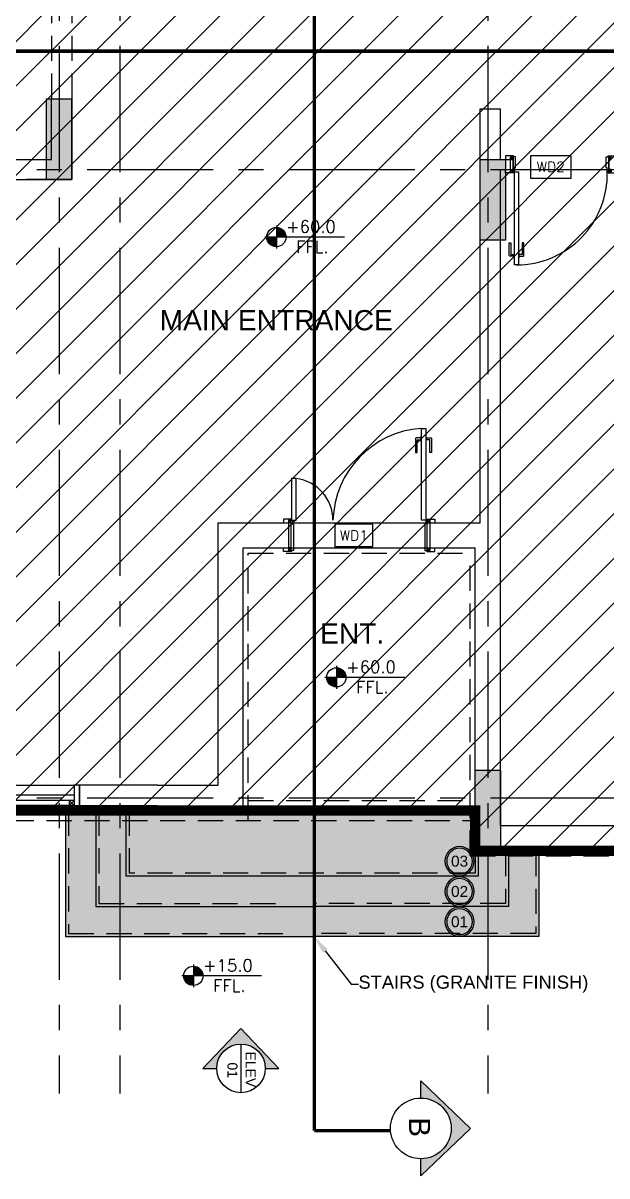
# Model space of a CAD drawing. Header units: centimetres. Extents: x -7408 to 35293, y -3951 to 3084.
# Drawn here: x -1433 to -854, y 441 to 1583 of the extents above; entities that cross this region are included whole.
import ezdxf
from ezdxf import colors
from ezdxf.entities.mleader import LeaderData, LeaderLine
from ezdxf.enums import TextEntityAlignment as Align
from ezdxf.math import Vec2, Vec3

# ---------------------------------------------------------------- set-up
doc = ezdxf.new("R2010")
doc.units = ezdxf.units.CM
doc.header["$LTSCALE"] = 100
doc.header["$MEASUREMENT"] = 0
doc.header["$PDMODE"] = 35
doc.header["$PDSIZE"] = 2
for name, pattern in [('A0-01 FLOOR PLANS$0$HIDDEN', [0.375, 0.25, -0.125]), ('GRID$0$GRID$0$XREF GRID$0$GRIDS$0$CENTER', [2, 1.25, -0.25, 0.25, -0.25]), ('XREF CUTTING LINES$0$ACAD_ISO10W100', [18, 12, -3, 0, -3]), ('XREF CUTTING LINES$0$DASHDOT', [1, 0.5, -0.25, 0, -0.25])]:
    doc.linetypes.add(name, pattern=pattern)
for name, color, linetype in [('A0-01 FLOOR PLANS$0$ARROW INDICATOR', 4, 'Continuous'), ('A0-01 FLOOR PLANS$0$DOOR', 1, 'Continuous'), ('A0-01 FLOOR PLANS$0$HANDRAIL', 161, 'Continuous'), ('A0-01 FLOOR PLANS$0$HATCH', 8, 'Continuous'), ('A0-01 FLOOR PLANS$0$HIDDEN -03', 8, 'A0-01 FLOOR PLANS$0$HIDDEN'), ('A0-01 FLOOR PLANS$0$LVL', 2, 'Continuous'), ('A0-01 FLOOR PLANS$0$NUMBERS', 1, 'Continuous'), ('A0-01 FLOOR PLANS$0$STAIRS', 4, 'Continuous'), ('A0-01 FLOOR PLANS$0$TEXT', 3, 'Continuous'), ('A0-01 FLOOR PLANS$0$TEXT-SCHED', 3, 'Continuous'), ('A0-01 FLOOR PLANS$0$WALL-01', 7, 'Continuous'), ('A0-01 FLOOR PLANS$0$WALL-03', 2, 'Continuous'), ('A0-01 FLOOR PLANS$0$WALL-04', 1, 'Continuous'), ('A0-01 FLOOR PLANS$0$WINDOW', 1, 'Continuous'), ('A0-01 FLOOR PLANS$0$WOODEN DOOR', 1, 'Continuous'), ('DCCA-USABLE AREA', 10, 'Continuous'), ('GRID$0$WOODEN DOOR', 1, 'Continuous'), ('GRID$0$XREF GRID', 11, 'GRID$0$GRID$0$XREF GRID$0$GRIDS$0$CENTER'), ('XREF CUTTING LINES$0$ELEV', 2, 'XREF CUTTING LINES$0$ACAD_ISO10W100'), ('XREF CUTTING LINES$0$SECTION LINE', 6, 'XREF CUTTING LINES$0$DASHDOT'), ('XREF CUTTING LINES$0$WALL SECT LINE', 6, 'XREF CUTTING LINES$0$DASHDOT'), ('XREF GF COL$0$COLUMN', 6, 'Continuous'), ('XREF GF COL$0$COLUMN HATCH', 201, 'Continuous')]:
    doc.layers.add(name, color=color, linetype=linetype)
doc.styles.add('A0-01 FLOOR PLANS$0$02-Ground$0$ATTRIBUTE', font='ROMANS.shx')
doc.styles.add('A0-01 FLOOR PLANS$0$A0-01 GROUND FLOOR PLAN - For Entry modification$0$ROMANS', font='romans')
doc.styles.add('A0-01 FLOOR PLANS$0$ART', font='arial.ttf')
doc.styles.add('A0-01 FLOOR PLANS$0$ART-PS-1', font='arial.ttf', dxfattribs={"height": 20})
doc.styles.add('A0-01 FLOOR PLANS$0$GRIDS$0$20', font='romans.shx')
doc.styles.add('XREF CUTTING LINES$0$ART', font='arial.ttf')
doc.styles.add('XREF CUTTING LINES$0$ART-PS-1', font='arial.ttf', dxfattribs={"height": 20})
doc.dimstyles.new('A0-01 FLOOR PLANS$0$A0-01 GROUND FLOOR PLAN - For Entry modification$0$text', dxfattribs={"dimtxt": 18, "dimasz": 10, "dimexe": 10, "dimexo": 10, "dimgap": -6, "dimtad": 1, "dimtih": 1, "dimtoh": 1, "dimdec": 0, "dimdsep": 46, "dimtxsty": 'A0-01 FLOOR PLANS$0$A0-01 GROUND FLOOR PLAN - For Entry modification$0$ROMANS', "dimblk1": 'A0-01 FLOOR PLANS$0$A0-01 GROUND FLOOR PLAN - For Entry modification$0$_ARCHTICK', "dimblk2": 'A0-01 FLOOR PLANS$0$A0-01 GROUND FLOOR PLAN - For Entry modification$0$_ARCHTICK', "dimsah": 1, "dimcen": 25, "dimdle": 10, "dimse1": 1, "dimse2": 1, "dimsd1": 1, "dimsd2": 1, "dimclrd": 1, "dimclre": 1, "dimclrt": 2, "dimadec": 0, "dimazin": 0, "dimtfac": 1, "dimtdec": 0, "dimtmove": 2, "dimatfit": 3, "dimldrblk": 'A0-01 FLOOR PLANS$0$A0-01 GROUND FLOOR PLAN - For Entry modification$0$_ARCHTICK', "dimfxl": 1, "dimtolj": 1, "dimtzin": 0, "dimarcsym": 0})

# ---------------------------------------------------------------- blocks, each defined once
blk = doc.blocks.new('A0-01 FLOOR PLANS$0$d2232')
at = {"layer": 'A0-01 FLOOR PLANS$0$WOODEN DOOR'}
for p, q in [((-134.4999999999927, 31.00000000004525), (-136.9999999999891, 28.50000000004889)), ((-134.4999999999964, 28.50000000004525), (-136.9999999999927, 31.00000000004525)), ((0.5, 31.00000000000819), (2.999999999996362, 28.50000000001182)), ((0.500000000003638, 28.50000000000819), (3, 31.00000000000819)), ((-134.4999999999891, 1.00000000002251), (-136.9999999999927, 3.500000000046157)), ((-134.4999999999964, 3.50000000002251), (-136.9999999999891, 1.00000000002251)), ((0.499999999996362, 0.9999999999854481), (3, 3.500000000009095)), ((0.500000000003638, 3.499999999985448), (2.999999999996362, 0.9999999999854481))]:
    blk.add_line(p, q, dxfattribs=at)
for points in [[(-5.392352206343276, 108.8470441207), (-5.721778621795238, 108.8470441207), (-5.721778621795238, 114.3374843782442), (-5.392352206343276, 114.3374843782442)], [(-1.000000000308319, 108.8470441206982), (-0.6705735848563563, 108.8470441207), (-0.6705735848563563, 114.3374843782442), (-1.000000000308319, 114.3374843782442)], [(-133.9999999999927, 31.00000000003797), (-133.9999999999927, 32.00000000003797), (-141.9999999999782, 32.00000000002888), (-141.99999999994, 28.50000000004525)], [(-134.4999999999927, 31.0000000000598), (-136.9999999999927, 31.00000000004525), (-137, 28.50000000004889), (-134.4999999999964, 28.50000000004525)], [(-134.4999999999927, 31.0000000000598), (-132.9999999999927, 31.00000000005798), (-132.9999999999964, 27.00000000005616), (-131.9999999999927, 27.00000000005616), (-131.9999999999927, 1.000000000010687), (-134.4999999999927, 1.000000000010687), (-134.4999999999964, 31.0000000000598)], [(0.5, 31.00000000002274), (-1, 31.00000000002092), (-0.999999999996362, 27.0000000000191), (-2, 27.0000000000191), (-2, 0.9999999999736247), (0.5, 0.9999999999736247), (0.500000000003638, 31.00000000002274)], [(0, 31.00000000000091), (0, 32.00000000000091), (7.999999999985448, 31.99999999999181), (7.999999999947249, 28.50000000000819)], [(0.5, 31.00000000002274), (3, 31.00000000000819), (3.000000000007276, 28.50000000001182), (0.500000000003638, 28.50000000000819)], [(-133.9999999999927, 1.000000000037062), (-133.9999999999927, 3.706190909724683e-11), (-141.9999999999745, 4.797584551852196e-11), (-141.9999999999618, 3.500000000046157)], [(-134.4999999999891, 3.500000000010687), (-136.9999999999891, 3.500000000044338), (-136.9999999999673, 1.000000000046157), (-134.4999999999927, 1.000000000000682)], [(0, 1), (0, 0), (7.99999999998181, 1.091393642127514e-11), (7.999999999969077, 3.500000000009095)], [(0.499999999996362, 3.499999999973625), (2.999999999996362, 3.500000000007276), (2.999999999974534, 1.000000000009095), (0.5, 0.9999999999636202)]]:
    blk.add_lwpolyline(points, dxfattribs=at)
for points in [[(-5.392352206039504, 122.0241007388038), (-1.000000000000909, 122.0241007388177), (-1.000000000000909, 31.00000000002251), (-5.392352206039504, 31.00000000002251)], [(-129.6076477939541, 72.27585858505404), (-133.9999999999927, 72.27585858506791), (-133.9999999999927, 31.00000000002251), (-129.6076477939541, 31.00000000002251)]]:
    blk.add_lwpolyline(points, close=True, dxfattribs=at)
for points in [[(-5.721778621810699, 112.4707346906885), (-10.65824859240092, 112.4707346906623, 0.41421356237155), (-11.20729261815541, 111.9216906649081), (-11.20729261815541, 98.41520763134668, 0.414213562373095), (-10.98767500785289, 98.19559002104415), (-9.669969346041398, 98.19559002104415, 0.4142135623727761), (-9.450351735738877, 98.41520763134668), (-9.450351735726144, 110.4941761979453, -0.4142135623705012), (-9.230734125423623, 110.713793808246), (-5.721778621798876, 110.713793808274)], [(-0.6705735848399854, 112.4707346906885), (4.265896385749329, 112.4707346906623, -0.41421356237155), (4.814940411499265, 111.9216906649081), (4.814940411499265, 98.41520763134668, -0.414213562373095), (4.595322801201291, 98.19559002104415), (3.277617139389804, 98.19559002104415, -0.4142135623727761), (3.057999529087283, 98.41520763134668), (3.05799952907546, 110.4941761979453, 0.4142135623705012), (2.838381918772939, 110.713793808246), (-0.6705735848563563, 110.713793808274)]]:
    blk.add_lwpolyline(points, format="xyb", dxfattribs=at)
for centre, radius, start, end in [((1.032988815821227, 28.17124196224404), 94.07552741107185, 93.94288872706117, 178.2769128742017), ((-134.4999999999966, 31.00000000004115), 41.50000000000455, 0, 83.22977103147052)]:
    blk.add_arc(centre, radius, start, end, dxfattribs=at)
blk = doc.blocks.new('A0-01 FLOOR PLANS$0$W02')
at = {"layer": 'A0-01 FLOOR PLANS$0$WINDOW'}
for p, q in [((-1827.500000000025, 660.0000000000057), (-1597.500000000025, 660.0000000000057)), ((-1597.500000000025, 650.0000000000057), (-1827.500000000025, 650.0000000000057)), ((-1597.500000000025, 645.0000000000057), (-1827.500000000025, 645.0000000000057)), ((-1827.500000000025, 645.0000000000056), (-1822.500000000025, 640.0000000000057)), ((-1822.500000000025, 645.0000000000057), (-1827.500000000025, 640.0000000000057)), ((-1597.500000000025, 640.0000000000057), (-1827.500000000025, 640.0000000000057)), ((-1822.500000000025, 645.0000000000057), (-1822.500000000025, 640.0000000000057)), ((-1715.000000000025, 640.0000000000055), (-1715.000000000025, 650.0000000000057)), ((-1710.000000000025, 650.0000000000057), (-1715.000000000025, 645.0000000000056)), ((-1715.000000000025, 650.0000021824483), (-1710.000000000025, 645.0000000000057)), ((-1715.000000000025, 645.0000000000056), (-1710.000000000025, 640.0000000000057)), ((-1710.000000000025, 645.0000000000057), (-1715.000000000025, 640.0000000000057)), ((-1710.000000000025, 640.0000000000055), (-1710.000000000025, 650.0000000000057)), ((-1602.500000000025, 645.0000000000056), (-1597.500000000025, 640.0000000000057)), ((-1597.500000000025, 645.0000000000057), (-1602.500000000025, 640.0000000000057)), ((-1602.500000000025, 645.0000000000056), (-1602.500000000025, 640.0000000000057))]:
    blk.add_line(p, q, dxfattribs=at)
for points in [[(-1832.500000000025, 640.0000000000057), (-1827.500000000025, 640.0000000000057), (-1827.500000000025, 660.0000000000057), (-1832.500000000025, 660.0000000000057)], [(-1597.500000000025, 640.0000000000057), (-1592.500000000025, 640.0000000000057), (-1592.500000000025, 660.0000000000057), (-1597.500000000025, 660.0000000000057)]]:
    blk.add_lwpolyline(points, close=True, dxfattribs=at)
blk = doc.blocks.new('XREF CUTTING LINES')
at = {"layer": 'XREF CUTTING LINES$0$ELEV'}
h = blk.add_hatch(color=251, dxfattribs=at)
edge = h.paths.add_edge_path()
edge.add_line((-1179.553001073057, 547.5089298738749), (-1193.175697260544, 547.5089298738749))
edge.add_ellipse((-1217.242223045456, 547.5089298738749), major_axis=(-17.01760358211501, 17.01760358211502), ratio=0.9999999999999889, start_angle=225.0000000000003, end_angle=405.0000000000003)
edge.add_line((-1241.308748830375, 547.5089298738749), (-1254.931445017878, 547.5089298738749))
edge.add_line((-1254.93144501787, 547.5089298738749), (-1217.242223045448, 586.891165150871))
edge.add_line((-1217.242223045448, 586.891165150871), (-1179.553001073057, 547.5089298738749))
at = {"layer": 'XREF CUTTING LINES$0$SECTION LINE'}
h = blk.add_hatch(color=251, dxfattribs=at)
edge = h.paths.add_edge_path()
edge.add_line((-1038.915229019428, 535.1856537773255), (-1038.915229019428, 518.1572835429663))
edge.add_ellipse((-1038.915229019428, 488.0741263118267), major_axis=(21.27200447764375, -21.27200447764378), ratio=0.9999999999999887, start_angle=-45.000000000000284, end_angle=134.9999999999997, ccw=False)
edge.add_line((-1038.915229019428, 457.9909690806775), (-1038.915229019428, 440.9625988463087))
edge.add_line((-1038.915229019428, 440.9625988463085), (-989.6874349231832, 488.0741263118363))
edge.add_line((-989.6874349231825, 488.0741263118267), (-1038.915229019427, 535.1856537773256))
at = {"layer": 'XREF CUTTING LINES$0$ELEV', "color": 2, "linetype": 'Continuous'}
blk.add_line((-1217.242223045456, 571.5754556587914), (-1217.242223045456, 523.4424040889596), dxfattribs=at)
for points in [[(-1179.553001073049, 547.5089298738749), (-1217.242223045448, 586.891165150871), (-1254.931445017863, 547.5089298738749), (-1241.308748830372, 547.5089298738749)], [(-1193.17569726054, 547.5089298738749), (-1179.553001073049, 547.5089298738749)]]:
    blk.add_lwpolyline(points, dxfattribs=at)
blk.add_circle((-1217.242223045456, 547.5089298738749), 24.06652578491579, dxfattribs=at)
at = {"layer": 'XREF CUTTING LINES$0$SECTION LINE', "color": 2, "linetype": 'Continuous'}
blk.add_lwpolyline([(-1038.915229019428, 518.1572835429663), (-1038.915229019428, 535.1856537773351), (-989.6874349231825, 488.0741263118267), (-1038.915229019428, 440.9625988463085), (-1038.915229019428, 457.9909690806775)], dxfattribs=at)
blk.add_circle((-1038.915229019428, 488.0741263118267), 30.08315723114473, dxfattribs=at)
at = {"layer": 'XREF CUTTING LINES$0$WALL SECT LINE', "const_width": 3.317877843354462}
for points in [[(-1068.91760389405, 2787.387445794906), (-1144.443390814088, 2787.387445794906), (-1144.443390814383, 485.8709806342961)], [(-351.3821494828748, 1630.683430136761), (-351.3821494828748, 1555.157643216722), (-1935.283276804803, 1555.157643216574)], [(-1144.443390814088, 485.8709806342961), (-1068.91760389405, 485.8709806342961)]]:
    blk.add_lwpolyline(points, dxfattribs=at)
at = {"layer": 'XREF CUTTING LINES$0$ELEV', "style": 'XREF CUTTING LINES$0$ART-PS-1'}
for s, p in [('ELEV', (-1207.613572238548, 546.5760815533283)), ('01', (-1225.662827706396, 545.6779460530843))]:
    blk.add_text(s, height=9.953633530063387, rotation=270, dxfattribs=at).set_placement(p, align=Align.MIDDLE_CENTER)
at = {"layer": 'XREF CUTTING LINES$0$SECTION LINE', "color": 2, "style": 'XREF CUTTING LINES$0$ART'}
blk.add_text('B', height=20.90263041312467, rotation=270, dxfattribs=at).set_placement((-1040.124760361306, 489.2566208240318), align=Align.MIDDLE_CENTER)
blk = doc.blocks.new('XREF GF COL')
at = {"layer": 'XREF GF COL$0$COLUMN HATCH'}
for points in [[(-11694.69592813422, 1508.000000000029), (-11719.69592813422, 1508.000000000029), (-11719.69592813422, 1428.000000000029), (-11694.69592813422, 1428.000000000029)], [(-11264.69592813422, 1448.000000000018), (-11289.69592813422, 1448.000000000018), (-11289.69592813422, 1368.000000000018), (-11264.69592813422, 1368.000000000018)], [(-11269.69592813422, 843.0000000000057), (-11294.69592813422, 843.0000000000057), (-11294.69592813422, 763.0000000000057), (-11269.69592813422, 763.0000000000057)]]:
    blk.add_hatch(color=256, dxfattribs=at).paths.add_polyline_path(points)
at = {"layer": 'XREF GF COL$0$COLUMN'}
for points in [[(-11719.69592813422, 1508.000000000029), (-11694.69592813422, 1508.000000000029), (-11694.69592813422, 1428.000000000029), (-11719.69592813422, 1428.000000000029)], [(-11289.69592813422, 1448.000000000018), (-11264.69592813422, 1448.000000000018), (-11264.69592813422, 1368.000000000018), (-11289.69592813422, 1368.000000000018)], [(-11294.69592813422, 843.0000000000057), (-11269.69592813422, 843.0000000000057), (-11269.69592813422, 763.0000000000057), (-11294.69592813422, 763.0000000000057)]]:
    blk.add_lwpolyline(points, close=True, dxfattribs=at)
blk = doc.blocks.new('GRID')
at = {"layer": 'GRID$0$WOODEN DOOR'}
blk.add_line((-1392.088636083063, 1428.00000000003), (-1430.061767679699, 1428.00000000003), dxfattribs=at)
at = {"layer": 'GRID$0$XREF GRID'}
for p, q in [((-1397.500000000025, 2960.330839352368, 0.00248619643663347), (-1397.500000000025, 522.762848807519, -0.00167551085159826)), ((-1337.500000000025, 2960.330839349383), (-1337.500000000025, 522.7628488045343, -0.00416170728823173)), ((-972.5000000000261, 2960.330839349384, 0.00416170728823173), (-972.5000000000261, 522.7628488045357)), ((-1969.804241438599, 1438.00000000007), (-230.2361929991428, 1438.00000000007)), ((-1969.804241438601, 815.5000000000416), (-230.2361929991453, 815.5000000000407))]:
    blk.add_line(p, q, dxfattribs=at)
blk = doc.blocks.new('*D575')
at = {"layer": 'A0-01 FLOOR PLANS$0$TEXT-SCHED', "color": 1, "lineweight": -2, "transparency": 16777216}
for p, q in [((-889.7282263267665, 1451.511735862904), (-930.2996548981952, 1451.511735862904)), ((-930.2996548981952, 1451.511735862904), (-930.2996548981952, 1429.511735862904)), ((-889.7282263267665, 1429.511735862904), (-889.7282263267665, 1451.511735862904)), ((-930.2996548981952, 1429.511735862904), (-889.7282263267665, 1429.511735862904))]:
    blk.add_line(p, q, dxfattribs=at)
at = {"layer": 'Defpoints', "color": 0, "transparency": 16777216}
blk.add_point((-910.0139406124699, 1440.511735862904), dxfattribs=at)
blk.add_point((-910.0139406124699, 1440.511735862904), dxfattribs=at)
blk.add_point((-910.0139406124699, 1440.511735862904), dxfattribs=at)
at = {"layer": 'A0-01 FLOOR PLANS$0$TEXT-SCHED', "color": 2, "transparency": 16777216, "insert": (-910.0139406124808, 1440.511735862904), "char_height": 8, "width": 47.14285714285714, "attachment_point": 5, "style": 'A0-01 FLOOR PLANS$0$A0-01 GROUND FLOOR PLAN - For Entry modification$0$ROMANS'}
blk.add_mtext('\\A1;{\\H1.25x;WD2}', dxfattribs=at)
blk = doc.blocks.new('A0-01 FLOOR PLANS$0$A0-01 GROUND FLOOR PLAN - For Entry modification$0$_ARCHTICK')
at = {"color": 0, "linetype": 'ByBlock', "const_width": 0.15}
blk.add_lwpolyline([(-0.5, -0.5), (0.5, 0.5)], dxfattribs=at)
blk = doc.blocks.new('*D580')
at = {"layer": 'A0-01 FLOOR PLANS$0$TEXT-SCHED', "color": 1, "lineweight": -2, "transparency": 16777216}
for p, q in [((-1086.450617360434, 1086.442111265719), (-1124.16490307472, 1086.442111265719)), ((-1124.16490307472, 1086.442111265719), (-1124.16490307472, 1064.442111265719)), ((-1086.450617360434, 1064.442111265719), (-1086.450617360434, 1086.442111265719)), ((-1124.16490307472, 1064.442111265719), (-1086.450617360434, 1064.442111265719))]:
    blk.add_line(p, q, dxfattribs=at)
at = {"layer": 'Defpoints', "color": 0, "transparency": 16777216}
blk.add_point((-1105.307760217588, 1075.442111265719), dxfattribs=at)
blk.add_point((-1105.307760217588, 1075.442111265719), dxfattribs=at)
blk.add_point((-1105.307760217588, 1075.442111265719), dxfattribs=at)
at = {"layer": 'A0-01 FLOOR PLANS$0$TEXT-SCHED', "color": 2, "transparency": 16777216, "insert": (-1105.307760217577, 1075.442111265719), "char_height": 8, "width": 47.14285714285714, "attachment_point": 5, "style": 'A0-01 FLOOR PLANS$0$A0-01 GROUND FLOOR PLAN - For Entry modification$0$ROMANS'}
blk.add_mtext('\\A1;{\\H1.25x;WD1}', dxfattribs=at)
blk = doc.blocks.new('A0-01 FLOOR PLANS$0$02-Ground$0$A$C4F2068BA')
for p, q in [((0.4000000372320756, 0.6374428982243843), (0.4000000372320756, 0.1625566975845287)), ((1.815603450622268, 0.3999997979044565), (0.1625569369121478, 0.3999997979044565))]:
    blk.add_line(p, q)
at = {"color": 8, "const_width": 0.2}
for points in [[(0.4000000372320756, 0.2999997978986357, -0.4142135623730951), (0.3000000372262548, 0.3999997979044565, -0.4142135623730737)], [(0.4000000372320756, 0.4999997979102773, -0.4142135623730951), (0.5000000372233444, 0.3999997979044565, -0.4142135623730737)]]:
    blk.add_lwpolyline(points, format="xyb", dxfattribs=at)
blk.add_circle((0.4000000372320756, 0.3999997979044565), 0.2)
blk = doc.blocks.new('A0-01 FLOOR PLANS$0$02-Ground$0$123')
at = {"ltscale": 0.1}
blk.add_blockref('A0-01 FLOOR PLANS$0$02-Ground$0$A$C4F2068BA', (-0.4000000372320756, -0.3999997979044565), dxfattribs=at)
blk = doc.blocks.new('A0-01 FLOOR PLANS$0$02-Ground$0$LEVEL- PLAN')
at = {"layer": 'A0-01 FLOOR PLANS$0$LVL', "ltscale": 0.1}
blk.add_blockref('A0-01 FLOOR PLANS$0$02-Ground$0$123', (7.275957614183426e-12, -7.275957614183426e-12), dxfattribs=at)
at = {"layer": 'A0-01 FLOOR PLANS$0$LVL', "ltscale": 0.1, "style": 'A0-01 FLOOR PLANS$0$02-Ground$0$ATTRIBUTE', "width": 0.8, "flags": 4}
blk.add_attdef('%%P0.00', (0.2027841417951244, 0.09261878275742319), '', height=0.25, dxfattribs=at)
blk.add_attdef('LVL', text='', height=0.25, dxfattribs=at).set_placement((0.7450624139863216, -0.3271430782544904), align=Align.CENTER)
blk = doc.blocks.new('A0-01 FLOOR PLANS$0$NUMBER')
at = {"layer": 'A0-01 FLOOR PLANS$0$NUMBERS'}
blk.add_circle((0, 0), 65, dxfattribs=at)
at = {"layer": 'A0-01 FLOOR PLANS$0$NUMBERS', "color": 8}
blk.add_circle((0, 0), 57.5, dxfattribs=at)
blk = doc.blocks.new('A0-01 FLOOR PLANS$0$OUTDOOR')
at = {"layer": 'A0-01 FLOOR PLANS$0$STAIRS'}
for p, q in [((-1391.116348528466, 803.0000000000407), (-1391.116348528466, 677.9999999999939)), ((-1361.116348528466, 803.0000000000407), (-1361.116348528466, 708.000000000017)), ((-1331.116348528466, 738.000000000017), (-1331.116348528466, 803.0000000000405)), ((-982, 763.0000000000057), (-982, 738.0000000000405)), ((-952.0000000000005, 763.000000000008), (-952, 708.0000000000405)), ((-922, 763.0000000000105), (-922, 678.000000000017)), ((-982, 738.0000000000405), (-1331.116348528466, 738.000000000017)), ((-1361.116348528466, 708.000000000017), (-1144.851945433347, 708.000000000017)), ((-952, 708.0000000000405), (-1144.851945433324, 708.000000000017)), ((-1391.116348528466, 678.0000000000055), (-1144.851945433324, 677.9999999999939)), ((-922, 678.0000000000289), (-1144.851945433347, 677.9999999999939))]:
    blk.add_line(p, q, dxfattribs=at)
at = {"layer": 'A0-01 FLOOR PLANS$0$STAIRS', "color": 8, "linetype": 'A0-01 FLOOR PLANS$0$HIDDEN'}
for p, q in [((-1388.116348528466, 803.0000000000408), (-1388.116348528466, 681.0000000000282)), ((-1358.116348528466, 803.0000000000407), (-1358.116348528466, 711.00000000004)), ((-1328.116348528466, 803.0000000000406), (-1328.116348528466, 741.0000000000173)), ((-985, 763.0000000000057), (-985, 741.0000000000402)), ((-955.0000000000005, 763.000000000008), (-955, 711.0000000000401)), ((-925, 763.0000000000105), (-925, 681.0000000000284)), ((-985, 741.0000000000402), (-1328.116348528466, 741.0000000000173)), ((-1358.116348528466, 711.00000000004), (-1171.264403095142, 711.0000000000173)), ((-955, 711.0000000000401), (-1144.851945433324, 711.000000000017)), ((-1388.116348528466, 681.0000000000282), (-1171.264403095119, 680.9999999999941)), ((-925, 681.0000000000284), (-1144.851945433347, 680.9999999999939))]:
    blk.add_line(p, q, dxfattribs=at)
at = {"layer": 'A0-01 FLOOR PLANS$0$STAIRS', "color": 8}
blk.add_lwpolyline([(-1215, 803.0000000000057), (-985, 803.0000000000057)], dxfattribs=at)
blk = doc.blocks.new('A0-01 FLOOR PLANS$0$DOOR 25CM')
at = {"layer": 'A0-01 FLOOR PLANS$0$DOOR'}
blk.add_lwpolyline([(-4739.051382942911, 1353.502083427588), (-4735.051382942907, 1353.502083427601), (-4735.051382942907, 1261.502083427614), (-4739.051382942911, 1261.502083427614)], close=True, dxfattribs=at)
for points in [[(-4739.351382943201, 1344.802083427599), (-4743.846896726278, 1344.802083427575, 0.41421356237155), (-4744.346896726278, 1344.302083427575), (-4744.346896726278, 1332.002083427572, 0.414213562373095), (-4744.146896726277, 1331.802083427571), (-4742.946896726276, 1331.802083427571, 0.4142135623727761), (-4742.746896726276, 1332.002083427572), (-4742.746896726265, 1343.002083427574, -0.4142135623705012), (-4742.546896726264, 1343.202083427573), (-4739.35138294319, 1343.202083427598)], [(-4734.751382943174, 1344.802083427599), (-4730.255869160097, 1344.802083427575, -0.41421356237155), (-4729.755869160101, 1344.302083427575), (-4729.755869160101, 1332.002083427572, -0.414213562373095), (-4729.955869160098, 1331.802083427571), (-4731.155869160099, 1331.802083427571, -0.4142135623727761), (-4731.355869160099, 1332.002083427572), (-4731.35586916011, 1343.002083427574, 0.4142135623705012), (-4731.555869160111, 1343.202083427573), (-4734.751382943188, 1343.202083427598)]]:
    blk.add_lwpolyline(points, format="xyb", dxfattribs=at)
for points in [[(-4739.051382943187, 1341.50208342759), (-4739.351382943187, 1341.50208342759), (-4739.351382943187, 1346.50208342759), (-4739.051382943187, 1346.50208342759)], [(-4735.051382943187, 1341.502083427588), (-4734.751382943188, 1341.50208342759), (-4734.751382943188, 1346.50208342759), (-4735.051382943187, 1346.50208342759)]]:
    blk.add_lwpolyline(points, dxfattribs=at)
blk.add_arc((-4737.113584676754, 1263.562647144771), 89.93945779204935, 89.96037448751443, 181.3127934952219, dxfattribs=at)
blk = doc.blocks.new('A0-01 FLOOR PLANS$0$90-10')
at = {"layer": 'A0-01 FLOOR PLANS$0$DOOR', "linetype": 'Continuous'}
for p, q in [((9747.897841498716, -4467.927182984639), (9747.897841498716, -4470.427182984628)), ((9857.875893587692, -4467.927182984639), (9857.875893587692, -4470.427182984628)), ((9747.897841498927, -4482.92718298463), (9747.897841498927, -4480.427182984625)), ((9755.397841498909, -4482.927182984648), (9755.397841498909, -4480.42718298466)), ((9850.375893587929, -4482.927182984648), (9850.375893587929, -4480.42718298466)), ((9857.87589358791, -4482.92718298463), (9857.87589358791, -4480.427182984625))]:
    blk.add_line(p, q, dxfattribs=at)
at = {"layer": 'A0-01 FLOOR PLANS$0$DOOR'}
for p, q in [((9752.89784149869, -4470.427182984625), (9752.89784149869, -4467.927182984628)), ((9752.89784149869, -4467.927182984616), (9755.39784149869, -4467.927182984614)), ((9755.39784149869, -4467.927182984628), (9752.897841498694, -4470.427182984625)), ((9755.397841498687, -4470.427182984628), (9752.89784149869, -4467.927182984628)), ((9752.897841498683, -4470.427182984625), (9755.397841498687, -4470.427182984628)), ((9852.875893587718, -4467.927182984616), (9850.375893587718, -4467.927182984614)), ((9850.375893587718, -4467.927182984628), (9852.875893587714, -4470.427182984625)), ((9850.375893587721, -4470.427182984628), (9852.875893587718, -4467.927182984628)), ((9852.875893587725, -4470.427182984625), (9850.375893587721, -4470.427182984628)), ((9852.875893587718, -4470.427182984625), (9852.875893587718, -4467.927182984628)), ((9752.897841498909, -4480.427182984627), (9752.897841498909, -4482.927182984648)), ((9755.397841498909, -4482.927182984648), (9752.897841498905, -4480.427182984625)), ((9755.397841498901, -4480.427182984648), (9752.897841498909, -4482.927182984648)), ((9752.897841498952, -4480.427182984627), (9755.39784149893, -4480.427182984648)), ((9752.89784149893, -4482.927182984625), (9755.397841498905, -4482.92718298467)), ((9850.375893587929, -4482.927182984648), (9852.875893587932, -4480.427182984625)), ((9850.375893587936, -4480.427182984648), (9852.875893587929, -4482.927182984648)), ((9852.875893587885, -4480.427182984627), (9850.375893587907, -4480.427182984648)), ((9852.875893587907, -4482.927182984625), (9850.375893587932, -4482.92718298467)), ((9852.875893587929, -4480.427182984627), (9852.875893587929, -4482.927182984648))]:
    blk.add_line(p, q, dxfattribs=at)
for points in [[(9755.89784149869, -4467.927182984636), (9755.89784149869, -4466.927182984636), (9747.897841498705, -4466.927182984645), (9747.897841498716, -4467.927182984639)], [(9755.397841498687, -4467.927182984628), (9755.397841498687, -4482.92718298382)], [(9755.39784149869, -4467.927182984614), (9756.89784149869, -4467.927182984616), (9756.897841498687, -4471.927182984618), (9757.89784149869, -4471.927182984618), (9757.897841498905, -4482.92718298466), (9755.397841498905, -4482.92718298466), (9755.397841498687, -4467.927182984614)], [(9850.375893587718, -4467.927182984614), (9848.875893587718, -4467.927182984616), (9848.875893587721, -4471.927182984618), (9847.875893587718, -4471.927182984618), (9847.875893587932, -4482.92718298466), (9850.375893587932, -4482.92718298466), (9850.375893587721, -4467.927182984614)], [(9849.875893587718, -4467.927182984636), (9849.875893587718, -4466.927182984636), (9857.875893587703, -4466.927182984645), (9857.875893587692, -4467.927182984639)], [(9850.375893587721, -4467.927182984628), (9850.375893587721, -4482.92718298382)], [(9755.897841498905, -4482.927182984634), (9755.897841498905, -4483.927182984634), (9747.897841498923, -4483.927182984623), (9747.897841498927, -4482.92718298463)], [(9849.875893587932, -4482.927182984634), (9849.875893587932, -4483.927182984634), (9857.875893587914, -4483.927182984623), (9857.87589358791, -4482.92718298463)]]:
    blk.add_lwpolyline(points, dxfattribs=at)
at = {"layer": 'A0-01 FLOOR PLANS$0$DOOR', "linetype": 'Continuous', "xscale": -1}
blk.add_blockref('A0-01 FLOOR PLANS$0$DOOR 25CM', (5021.846458555783, -5729.429266412229), dxfattribs=at)
blk = doc.blocks.new('A0-01 FLOOR PLANS')
at = {"layer": 'A0-01 FLOOR PLANS$0$HATCH'}
h = blk.add_hatch(dxfattribs=at)
h.set_pattern_fill('DOTS', color=8, scale=50)
h.set_pattern_definition([(0, (0, 0), (1.5625, 3.125), [0, -3.125])])
h.paths.add_polyline_path([(-1391.116348528466, 803.0000000000055), (-985, 803.0000000000055), (-985, 763.0000000000055), (-922, 763.0000000000109), (-922, 678.0000000000291), (-1391.116348528466, 678.0000000000291)])
at = {"layer": 'A0-01 FLOOR PLANS$0$HIDDEN -03'}
for p, q in [((-1405, 1608.000000000005), (-1405, 1508.000000000029)), ((-1385, 1608.000000000005), (-1385, 1508.000000000029)), ((-1210, 793.0000000000055), (-1210, 1058.000000000005)), ((-1210, 1058.000000000005), (-990, 1058.000000000006)), ((-990, 758.0000000000055), (-990, 1058.000000000006)), ((-1210, 813.0000000000055), (-990, 813.0000000000055)), ((-1784.999999999996, 793.0000000000055), (-990, 793.0000000000055)), ((-990, 758.0000000000055), (-834.9999999999999, 758.0000000000055))]:
    blk.add_line(p, q, dxfattribs=at)
at = {"layer": 'A0-01 FLOOR PLANS$0$WALL-01'}
for p, q in [((-1405, 1448.000000000005), (-1405, 1508.000000000005)), ((-1405, 1508.000000000005), (-1385, 1508.000000000005)), ((-1385, 1428.000000000005), (-1385, 1508.000000000005)), ((-979.9999999999998, 1498.000000000005), (-960, 1498.000000000005)), ((-980, 1088.000000000005), (-979.9999999999998, 1498.000000000005)), ((-960.0000000000002, 1448.000000000005), (-960, 1498.000000000005)), ((-1505, 1448.000000000006), (-1405, 1448.000000000005)), ((-960, 1448.000000000005), (-950.0000000000002, 1448.000000000005)), ((-950.0000000000005, 1438.000000000005), (-950.0000000000005, 1448.000000000005)), ((-1755, 1428.000000000005), (-1385, 1428.000000000005)), ((-960, 788.0000000000055), (-960.0000000000005, 1438.000000000005)), ((-960.0000000000005, 1438.000000000005), (-950.0000000000005, 1438.000000000005)), ((-1240, 828.0000000000055), (-1240, 1088.000000000005)), ((-1240, 1088.000000000005), (-1170, 1088.000000000005)), ((-1170, 1088.000000000005), (-1170, 1063.000000000005)), ((-1030, 1088.000000000005), (-1030, 1063.000000000006)), ((-1030, 1088.000000000005), (-980, 1088.000000000005)), ((-1215, 803.0000000000055), (-1215, 1063.000000000005)), ((-1215, 1063.000000000005), (-1170, 1063.000000000005)), ((-1030, 1063.000000000005), (-985, 1063.000000000005)), ((-985, 763.0000000000055), (-985, 1063.000000000005)), ((-1300, 828.0000000000055), (-1377.5, 828.0000000000055)), ((-1377.5, 828.0000000000055), (-1377.5, 808.0000000000055)), ((-1300, 828.0000000000055), (-1240, 828.0000000000055)), ((-1377.5, 808.0000000000055), (-1300, 808.0000000000055)), ((-1300, 803.0000000000055), (-1300, 808.0000000000055)), ((-1300, 803.0000000000055), (-1215, 803.0000000000055)), ((-960, 788.0000000000055), (-694.9999999999999, 788.0000000000055)), ((-985, 763.0000000000055), (-694.9999999999999, 763.0000000000055))]:
    blk.add_line(p, q, dxfattribs=at)
at = {"layer": 'A0-01 FLOOR PLANS$0$WALL-03'}
for p, q in [((-1377.5, 803.0000000000055), (-1617.5, 803.0000000000055)), ((-1377.5, 803.0000000000055), (-1377.5, 808.0000000000055)), ((-1300, 803.0000000000055), (-1377.5, 803.0000000000055))]:
    blk.add_line(p, q, dxfattribs=at)
at = {"layer": 'A0-01 FLOOR PLANS$0$WALL-04'}
for p, q in [((-1170.000000000043, 1088.000000000005), (-1030.000000000003, 1088.000000000413)), ((-1170.000000000003, 1063.000000000046), (-1030.000000000014, 1063.000000000398)), ((-1215, 803.0000000000055), (-985, 803.0000000000055))]:
    blk.add_line(p, q, dxfattribs=at)
at = {"layer": 'A0-01 FLOOR PLANS$0$DOOR', "xscale": -1, "rotation": 180}
blk.add_blockref('A0-01 FLOOR PLANS$0$90-10', (-10702.89784149868, -3032.427182984382), dxfattribs=at)
at = {"layer": 'A0-01 FLOOR PLANS$0$HANDRAIL'}
blk.add_blockref('A0-01 FLOOR PLANS$0$d2232', (-1033.00000000001, 1059.5), dxfattribs=at)
at = {"layer": 'A0-01 FLOOR PLANS$0$LVL'}
ref = blk.add_blockref('A0-01 FLOOR PLANS$0$02-Ground$0$LEVEL- PLAN', (-1182.123959551116, 1370.969789865428), dxfattribs=dict(at, xscale=47.80922768457422, yscale=47.80922768457422, zscale=47.80922768457422, rotation=359.9470003599919))
ref.add_attrib('%%P0.00', '+60.0', (-1172.424914479025, 1375.388852470696), dxfattribs={"layer": '0', "ltscale": 0.1, "height": 11.95230692114356, "rotation": 359.9470003600083, "style": 'A0-01 FLOOR PLANS$0$GRIDS$0$20'})
ref.add_attrib('LVL', 'FFL.', dxfattribs={"layer": '0', "ltscale": 0.1, "height": 11.95230692114356, "rotation": 359.9470003600083, "style": 'A0-01 FLOOR PLANS$0$GRIDS$0$20'}).set_placement((-1146.51758390551, 1355.296388729308), align=Align.CENTER)
ref = blk.add_blockref('A0-01 FLOOR PLANS$0$02-Ground$0$LEVEL- PLAN', (-1122.580199980208, 934.8682387565468), dxfattribs=dict(at, xscale=47.80922768457422, yscale=47.80922768457422, zscale=47.80922768457422, rotation=359.9470003599919))
ref.add_attrib('%%P0.00', '+60.0', (-1112.881154908117, 939.2873013618155), dxfattribs={"layer": '0', "ltscale": 0.1, "height": 11.95230692114356, "rotation": 359.9470003600083, "style": 'A0-01 FLOOR PLANS$0$GRIDS$0$20'})
ref.add_attrib('LVL', 'FFL.', dxfattribs={"layer": '0', "ltscale": 0.1, "height": 11.95230692114356, "rotation": 359.9470003600083, "style": 'A0-01 FLOOR PLANS$0$GRIDS$0$20'}).set_placement((-1086.973824334602, 919.1948376204273), align=Align.CENTER)
ref = blk.add_blockref('A0-01 FLOOR PLANS$0$02-Ground$0$LEVEL- PLAN', (-1264.42176712449, 639.1745036720858), dxfattribs=dict(at, xscale=47.80922768457422, yscale=47.80922768457422, zscale=47.80922768457422, rotation=359.9470003599919))
ref.add_attrib('%%P0.00', '+15.0', (-1254.722722052398, 643.5935662773536), dxfattribs={"layer": '0', "ltscale": 0.1, "height": 11.95230692114356, "rotation": 359.9470003600083, "style": 'A0-01 FLOOR PLANS$0$GRIDS$0$20'})
ref.add_attrib('LVL', 'FFL.', dxfattribs={"layer": '0', "ltscale": 0.1, "height": 11.95230692114356, "rotation": 359.9470003600083, "style": 'A0-01 FLOOR PLANS$0$GRIDS$0$20'}).set_placement((-1228.815391478884, 623.5011025359654), align=Align.CENTER)
at = {"layer": 'A0-01 FLOOR PLANS$0$NUMBERS', "xscale": -0.2224697851507073, "yscale": 0.2224697851507073, "zscale": 0.2780872314370521, "rotation": 90}
for p in [(-1000.48920905858, 752.7939518644889), (-1000.48920905858, 722.7939518644926), (-1000.48920905858, 692.7939518644653)]:
    blk.add_blockref('A0-01 FLOOR PLANS$0$NUMBER', p, dxfattribs=at)
at = {"layer": 'A0-01 FLOOR PLANS$0$STAIRS'}
blk.add_blockref('A0-01 FLOOR PLANS$0$OUTDOOR', (0, 0), dxfattribs=at)
at = {"layer": 'A0-01 FLOOR PLANS$0$WALL-01'}
blk.add_blockref('GRID', (0, 0), dxfattribs=at)
at = {"layer": 'A0-01 FLOOR PLANS$0$WINDOW'}
for name, p in [('XREF CUTTING LINES', (0, 0)), ('XREF GF COL', (10309.69592813422, 0)), ('A0-01 FLOOR PLANS$0$W02', (215.0000000000255, 168))]:
    blk.add_blockref(name, p, dxfattribs=at)
at = {"layer": 'A0-01 FLOOR PLANS$0$TEXT', "style": 'A0-01 FLOOR PLANS$0$ART-PS-1'}
for s, p in [('MAIN ENTRANCE', (-1297.912838704149, 1278.665488459797)), ('ENT.', (-1138.805410767017, 968.326608938045))]:
    blk.add_text(s, height=20, dxfattribs=at).set_placement(p)
at = {"layer": 'A0-01 FLOOR PLANS$0$TEXT', "style": 'A0-01 FLOOR PLANS$0$ART'}
for s, p in [('03', (-1000.48920905858, 752.7939518644889)), ('02', (-1000.48920905858, 722.7939518644926)), ('01', (-1000.48920905858, 692.7939518644653))]:
    blk.add_text(s, height=10.86278247800985, dxfattribs=at).set_placement(p, align=Align.MIDDLE_CENTER)
at = {"layer": 'A0-01 FLOOR PLANS$0$TEXT-SCHED'}
dim = blk.add_linear_dim(base=(-910.0139406124699, 1440.511735862904), p1=(-910.0139406124699, 1440.511735862904), p2=(-910.0139406124699, 1440.511735862904), angle=180, text='{\\H1.25x;WD2}', dimstyle='A0-01 FLOOR PLANS$0$A0-01 GROUND FLOOR PLAN - For Entry modification$0$text', override={"dimtxt": 8, "dimgap": -6, "dimclrt": 2}, dxfattribs=at)
dim.commit()
dim.dimension.update_dxf_attribs({"geometry": '*D575', "text_midpoint": (-910.0139406124808, 1440.511735862904), "dimtype": 160})
dim = blk.add_linear_dim(base=(-1105.307760217588, 1075.442111265719), p1=(-1105.307760217588, 1075.442111265719), p2=(-1105.307760217588, 1075.442111265719), text='{\\H1.25x;WD1}', dimstyle='A0-01 FLOOR PLANS$0$A0-01 GROUND FLOOR PLAN - For Entry modification$0$text', override={"dimtxt": 8, "dimgap": -6, "dimclrt": 2}, dxfattribs=at)
dim.commit()
dim.dimension.update_dxf_attribs({"geometry": '*D580', "text_midpoint": (-1105.307760217577, 1075.442111265719), "dimtype": 160})
at = {"layer": 'A0-01 FLOOR PLANS$0$ARROW INDICATOR'}
ml = blk.add_multileader_mtext('Standard', dxfattribs=at)
ml.set_content('STAIRS (GRANITE FINISH)', color=256, style='A0-01 FLOOR PLANS$0$ART')
ml.set_leader_properties()
ml.build(insert=Vec2(0, 0))
ml.multileader.update_dxf_attribs({"text_right_attachment_type": 6, "dogleg_length": 0.36, "arrow_head_size": 18})
ctx = ml.context
ctx.base_point, ctx.char_height, ctx.arrow_head_size, ctx.landing_gap_size, ctx.plane_origin = Vec3(-1100.865417910345, 631.020107217133), 13, 18, 0.09, Vec3(-1144.851945433347, 677.9999999999945)
ctx.right_attachment = 6
notes = []
notes.append((ctx, [(0, (1, 1, 0), (-1107.826133532542, 631.020107217133), (1, 0), 6.960715622197413, [(0, [(-1144.851945433347, 677.9999999999945)], 0, [])])]))
ctx.mtext.insert, ctx.mtext.width, ctx.mtext.flow_direction = Vec3(-1100.775417910345, 639.4310894817991), 243.3585952566866, 5
for ctx, leaders in notes:
    for number, flags, end, landing, length, lines in leaders:
        leader = LeaderData()
        leader.index, (leader.has_last_leader_line, leader.has_dogleg_vector, leader.attachment_direction) = number, flags
        leader.last_leader_point, leader.dogleg_vector, leader.dogleg_length = Vec3(end), Vec3(landing), length
        for number, points, colour, breaks in lines:
            line = LeaderLine()
            line.index, line.vertices, line.color, line.breaks = number, Vec3.list(points), colors.encode_raw_color(colour), breaks
            leader.lines.append(line)
        ctx.leaders.append(leader)

msp = doc.modelspace()

# ---------------------------------------------------------------- hatches: boundary and pattern name
at = {"true_color": 0x7aafdf}
h = msp.add_hatch(dxfattribs=at)
h.set_pattern_fill('ANSI31', color=143, scale=250)
h.set_pattern_definition([(45, (0, 0), (-22.09708691207961, 22.09708691207961), [])])
h.paths.add_polyline_path([(-405.0000000000005, 2643.000000000006), (-405.0000000000006, 763.0000000000276), (-684.9999999999995, 763.0000000000056), (-985, 763.0000000000057), (-985, 803.0000000000055), (-1780, 803.0000000000055), (-1780, 2708.000000000005), (-1325, 2708.000000000005), (-1325, 2153.000000000006), (-985.0000000000002, 2153.000000000006), (-984.9999999999998, 2643.000000000005)])

# ---------------------------------------------------------------- linework, layer by layer
at = {"color": 6, "const_width": 10}
msp.add_lwpolyline([(-405.0000000000005, 2643.000000000006), (-405.0000000000006, 763.0000000000276), (-684.9999999999992, 763.0000000000263), (-684.9999999999995, 763.0000000000056), (-985, 763.0000000000057), (-985, 803.0000000000055), (-1780, 803.0000000000055), (-1780, 2708.000000000005), (-1325, 2708.000000000005), (-1325, 2153.000000000006), (-985.0000000000002, 2153.000000000006), (-984.9999999999998, 2643.000000000005)], close=True, dxfattribs=at)

# ---------------------------------------------------------------- block references
at = {"layer": 'DCCA-USABLE AREA'}
msp.add_blockref('A0-01 FLOOR PLANS', (0, 0), dxfattribs=at)

doc.saveas('drawing.dxf')
